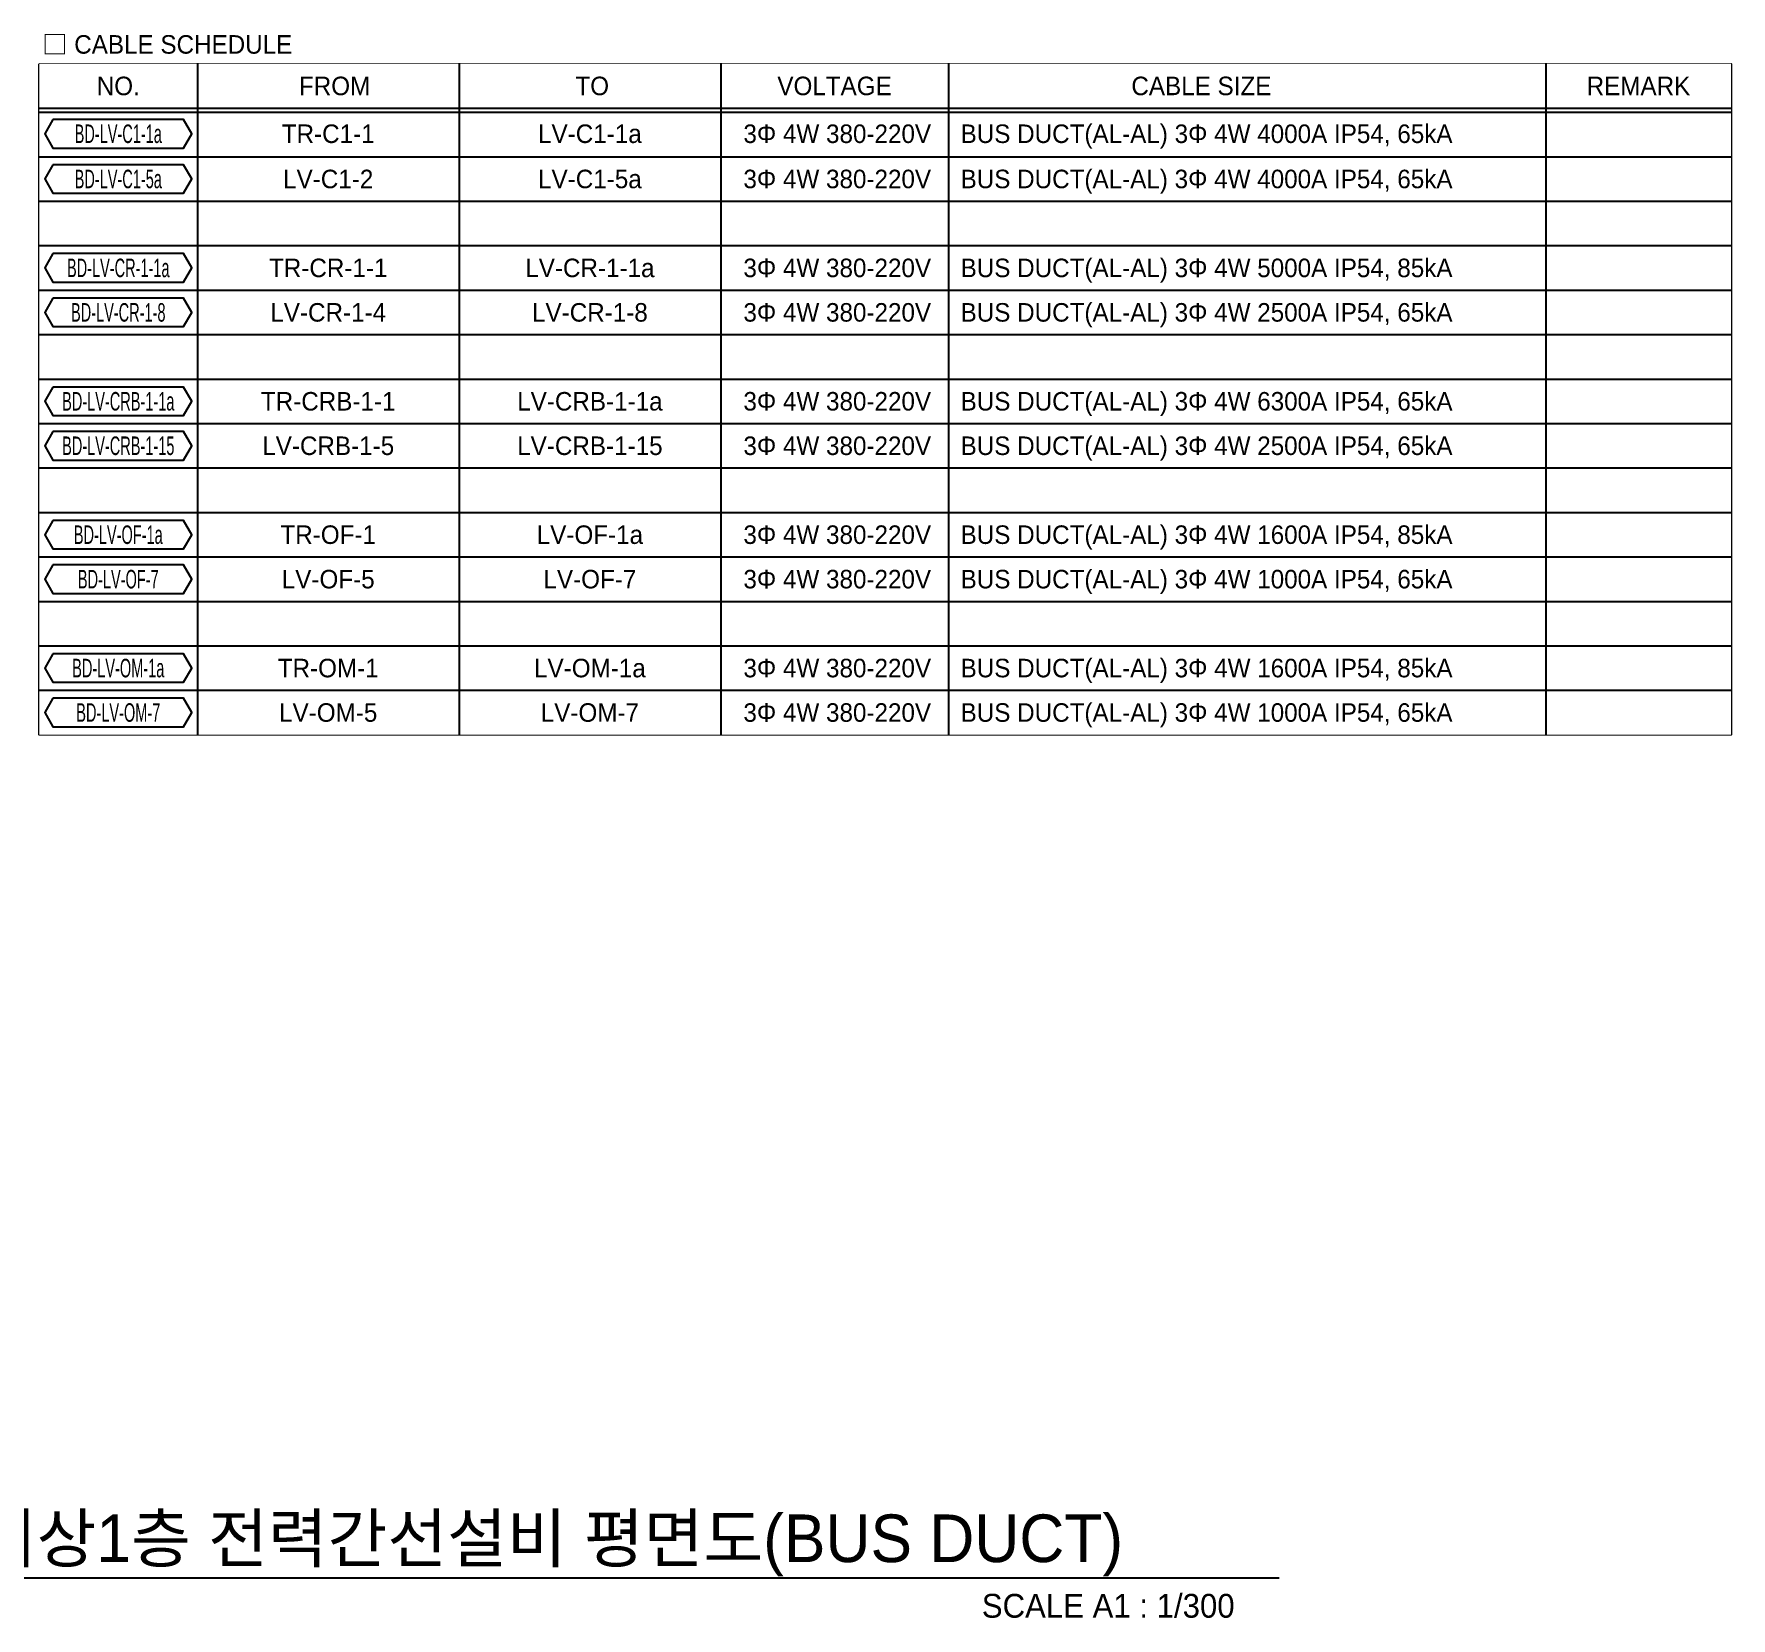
# Model space of a CAD drawing. Header units: millimetres. Extents: x 28486 to 374549, y -351975 to 868946.
# Drawn here: x 92801 to 156953, y -346813 to -286959 of the extents above; entities that cross this region are included whole.
import ezdxf
from ezdxf.enums import TextEntityAlignment as Align

# ---------------------------------------------------------------- set-up
doc = ezdxf.new("R2010")
doc.units = ezdxf.units.MM
doc.header["$LTSCALE"] = 150
for name, color, linetype in [('-----26 Electrical Cable Tray_HV_발전기 B', 103, 'Continuous'), ('-----29 Cable Schedule', 1, 'Continuous'), ('-----29 Indicator', 1, 'Continuous'), ('-----29 주기', 1, 'Continuous'), ('-----30 Text', 2, 'Continuous'), ('-----41 Drawing Title', 2, 'Continuous')]:
    doc.layers.add(name, color=color, linetype=linetype)
doc.styles.add('ELEC', font='')
doc.styles.get('ELEC').set_extended_font_data('Dotum')

msp = doc.modelspace()

# ---------------------------------------------------------------- linework, layer by layer
at = {"layer": '-----29 Cable Schedule', "color": 3}
msp.add_lwpolyline([(92999, -288082), (156953, -288082), (156953, -313438), (92999, -313438)], close=True, dxfattribs=at)
at = {"layer": '-----41 Drawing Title', "color": 7}
msp.add_line((139872, -345300), (88728, -345300), dxfattribs=at)

# ---------------------------------------------------------------- texts
at = {"layer": '-----29 Indicator', "color": 2, "linetype": 'Continuous', "style": 'ELEC'}
msp.add_text('□ CABLE SCHEDULE', height=700, dxfattribs=at).set_placement((93115, -287354), align=Align.MIDDLE_LEFT)
at = {"layer": '-----41 Drawing Title', "color": 2, "style": 'ELEC'}
msp.add_text('지상1층 전력간선설비 평면도(BUS DUCT)', height=1800, dxfattribs=at).set_placement((90645, -344700))
at = {"layer": '-----41 Drawing Title', "style": 'ELEC'}
msp.add_text('SCALE A1 : 1/300', height=900, dxfattribs=at).set_placement((138187, -346800), align=Align.RIGHT)

# ---------------------------------------------------------------- next in the draw order: wipeouts: each hides what was drawn before it
at = {"color": 3}
msp.add_wipeout([(92999, -288082), (156953, -288082), (156953, -313438), (92999, -313438)], dxfattribs=at).dxf.layer = '-----26 Electrical Cable Tray_HV_발전기 B'

# ---------------------------------------------------------------- next in the draw order: linework, layer by layer
at = {"layer": '-----29 Cable Schedule'}
for p, q in [((98979, -288082), (98979, -289918)), ((108871, -288082), (108871, -289918)), ((118762, -288082), (118762, -289918)), ((127374, -288082), (127374, -289918)), ((149953, -288082), (149953, -289918))]:
    msp.add_line(p, q, dxfattribs=at)
at = {"layer": '-----29 Cable Schedule', "color": 3}
for p, q in [((92999, -289762), (156953, -289762)), ((92999, -289918), (156953, -289918))]:
    msp.add_line(p, q, dxfattribs=at)
at = {"layer": '-----29 Cable Schedule', "color": 1}
for p, q in [((98979, -289918), (98979, -313438)), ((108871, -289918), (108871, -313438)), ((118762, -289918), (118762, -313438)), ((127374, -289918), (127374, -313438)), ((149953, -289918), (149953, -313438)), ((92999, -291598), (156953, -291598)), ((92999, -293278), (156953, -293278)), ((92999, -294958), (156953, -294958)), ((92999, -296638), (156953, -296638)), ((92999, -298318), (156953, -298318)), ((92999, -299998), (156953, -299998)), ((92999, -301678), (156953, -301678)), ((92999, -303358), (156953, -303358)), ((92999, -305038), (156953, -305038)), ((92999, -306718), (156953, -306718)), ((92999, -308398), (156953, -308398)), ((92999, -310078), (156953, -310078)), ((92999, -311758), (156953, -311758))]:
    msp.add_line(p, q, dxfattribs=at)
at = {"layer": '-----29 주기', "elevation": 0}
for points in [[(93520, -290190), (93209, -290729), (93520, -291268), (98459, -291268), (98770, -290729), (98459, -290190)], [(93520, -291899), (93209, -292438), (93520, -292977), (98459, -292977), (98770, -292438), (98459, -291899)], [(93520, -295259), (93209, -295798), (93520, -296337), (98459, -296337), (98770, -295798), (98459, -295259)], [(93520, -296939), (93209, -297478), (93520, -298017), (98459, -298017), (98770, -297478), (98459, -296939)], [(93520, -300299), (93209, -300838), (93520, -301377), (98459, -301377), (98770, -300838), (98459, -300299)], [(93520, -301979), (93209, -302518), (93520, -303057), (98459, -303057), (98770, -302518), (98459, -301979)], [(93520, -305339), (93209, -305878), (93520, -306417), (98459, -306417), (98770, -305878), (98459, -305339)], [(93520, -307019), (93209, -307558), (93520, -308097), (98459, -308097), (98770, -307558), (98459, -307019)], [(93520, -310379), (93209, -310918), (93520, -311457), (98459, -311457), (98770, -310918), (98459, -310379)], [(93520, -312059), (93209, -312598), (93520, -313137), (98459, -313137), (98770, -312598), (98459, -312059)]]:
    msp.add_lwpolyline(points, close=True, dxfattribs=at)

# ---------------------------------------------------------------- next in the draw order: texts
at = {"layer": '-----30 Text', "style": 'ELEC'}
msp.add_text('NO.', height=700, dxfattribs=at).set_placement((95989, -288922), align=Align.MIDDLE)
for s, p in [('FROM', (104166, -288922)), ('TO', (113905, -288922)), ('VOLTAGE', (123065, -288922)), ('CABLE SIZE', (136931, -288922)), ('REMARK', (153453, -288922)), ('TR-C1-1', (103925, -290729)), ('LV-C1-1a', (113817, -290729)), ('3Φ 4W 380-220V', (123167, -290729)), ('LV-C1-2', (103925, -292438)), ('LV-C1-5a', (113817, -292438)), ('3Φ 4W 380-220V', (123167, -292438)), ('TR-CR-1-1', (103925, -295798)), ('LV-CR-1-1a', (113817, -295798)), ('3Φ 4W 380-220V', (123167, -295798)), ('LV-CR-1-4', (103925, -297478)), ('LV-CR-1-8', (113817, -297478)), ('3Φ 4W 380-220V', (123167, -297478)), ('TR-CRB-1-1', (103925, -300838)), ('LV-CRB-1-1a', (113817, -300838)), ('3Φ 4W 380-220V', (123167, -300838)), ('LV-CRB-1-5', (103925, -302518)), ('LV-CRB-1-15', (113817, -302518)), ('3Φ 4W 380-220V', (123167, -302518)), ('TR-OF-1', (103925, -305878)), ('LV-OF-1a', (113817, -305878)), ('3Φ 4W 380-220V', (123167, -305878)), ('LV-OF-5', (103925, -307558)), ('LV-OF-7', (113817, -307558)), ('3Φ 4W 380-220V', (123167, -307558)), ('TR-OM-1', (103925, -310918)), ('LV-OM-1a', (113817, -310918)), ('3Φ 4W 380-220V', (123167, -310918)), ('LV-OM-5', (103925, -312598)), ('LV-OM-7', (113817, -312598)), ('3Φ 4W 380-220V', (123167, -312598))]:
    msp.add_text(s, height=700, dxfattribs=at).set_placement(p, align=Align.MIDDLE_CENTER)
at = {"layer": '-----30 Text', "linetype": 'Continuous', "style": 'ELEC', "width": 0.6}
for s, p in [('BD-LV-C1-1a', (95989, -290729)), ('BD-LV-C1-5a', (95989, -292438)), ('BD-LV-CR-1-1a', (95989, -295798)), ('BD-LV-CR-1-8', (95989, -297478)), ('BD-LV-CRB-1-1a', (95989, -300838)), ('BD-LV-CRB-1-15', (95989, -302518)), ('BD-LV-OF-1a', (95989, -305878)), ('BD-LV-OF-7', (95989, -307558)), ('BD-LV-OM-1a', (95989, -310918)), ('BD-LV-OM-7', (95989, -312598))]:
    msp.add_text(s, height=700, dxfattribs=at).set_placement(p, align=Align.MIDDLE)
at = {"layer": '-----30 Text', "style": 'ELEC'}
for s, p in [('BUS DUCT(AL-AL) 3Φ 4W 4000A IP54, 65kA', (127830, -290729)), ('BUS DUCT(AL-AL) 3Φ 4W 4000A IP54, 65kA', (127830, -292438)), ('BUS DUCT(AL-AL) 3Φ 4W 5000A IP54, 85kA', (127830, -295798)), ('BUS DUCT(AL-AL) 3Φ 4W 2500A IP54, 65kA', (127830, -297478)), ('BUS DUCT(AL-AL) 3Φ 4W 6300A IP54, 65kA', (127830, -300838)), ('BUS DUCT(AL-AL) 3Φ 4W 2500A IP54, 65kA', (127830, -302518)), ('BUS DUCT(AL-AL) 3Φ 4W 1600A IP54, 85kA', (127830, -305878)), ('BUS DUCT(AL-AL) 3Φ 4W 1000A IP54, 65kA', (127830, -307558)), ('BUS DUCT(AL-AL) 3Φ 4W 1600A IP54, 85kA', (127830, -310918)), ('BUS DUCT(AL-AL) 3Φ 4W 1000A IP54, 65kA', (127830, -312598))]:
    msp.add_text(s, height=700, dxfattribs=at).set_placement(p, align=Align.MIDDLE_LEFT)

doc.saveas('drawing.dxf')
